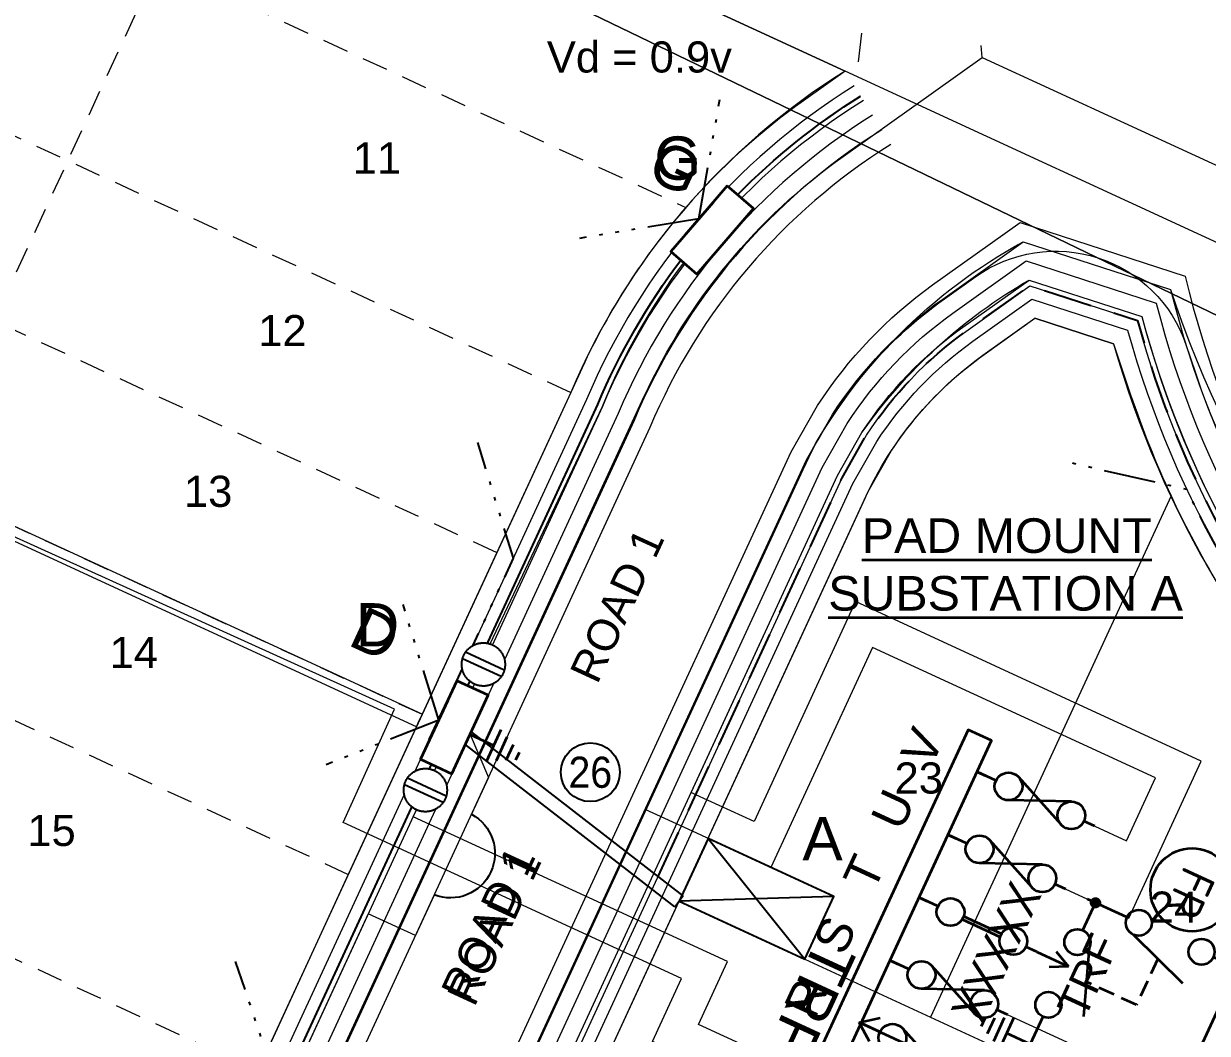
# Model space of a CAD drawing. Header units: metres. Extents: x 0 to 307451, y 0 to 6277344.
# Drawn here: x 305439.2 to 305507.6, y 6275232.9 to 6275291.2 of the extents above; entities that cross this region are included whole.
import ezdxf
from ezdxf.enums import TextEntityAlignment as Align

# ---------------------------------------------------------------- set-up
doc = ezdxf.new("R2010")
doc.units = ezdxf.units.M
for name, pattern in [('CENTERX2', [4, 2.5, -0.5, 0.5, -0.5]), ('Dash', [5, 3, -2]), ('DASHED', [19.05, 12.7, -6.35]), ('IE Trench LV', [6, 4, -2]), ('PHANTOMX2', [6.6, 3, -0.75, 0.2, -0.75, 0.2, -0.75, 0.2, -0.75])]:
    doc.linetypes.add(name, pattern=pattern)
doc.layers.get('0').update_dxf_attribs({"color": 6})
for name, color, linetype, lineweight in [('_User Miscellaneous1', 30, 'Continuous', 13), ('_User_HV_Exist', 1, 'Continuous', 35), ('_User_LV_Exist', 5, 'Continuous', 35), ('Cadastre Developer_SP_NEW', 92, 'Continuous', 15), ('Cadastre Land Parcels_SP_EXT', 118, 'Continuous', 15), ('Cadastre Roads_SP_NEW', 214, 'Continuous', 15)]:
    doc.layers.add(name, color=color, linetype=linetype, lineweight=lineweight)
doc.layers.add('_User Miscellaneous10', color=252, linetype='Continuous', lineweight=13, plot=False, transparency=0.75)
for name, color, linetype in [('Duct_SP_NEW', 2, 'Continuous'), ('Equip_LV_NEW', 2, 'Continuous'), ('Mains_LV_New_T84', 2, 'Cable x'), ('Services_SP_NEW_UG', 2, 'IE Trench LV'), ('Sub_SP_NEW', 2, 'Continuous'), ('SupportsUG_SP_LV_NEW', 2, 'Continuous'), ('Trench_SP_NEW', 2, 'Continuous')]:
    doc.layers.add(name, color=color, linetype=linetype)
doc.styles.add('ARIAL', font='arial.ttf', dxfattribs={"height": 2})
doc.styles.add('iecISOCP', font='isocp.shx')
doc.styles.add('ieISOCP', font='arial.ttf', dxfattribs={"height": 1.5})
doc.styles.get("Standard").update_dxf_attribs({"font": 'arial.ttf'})
doc.styles.add('SWG_LABEL', font='arial.ttf')
doc.styles.add('SWITCH_LABEL', font='arial.ttf', dxfattribs={"height": 2})
doc.linetypes.add('Cable New UG', pattern='A,5.5,-0.01,["X",Standard,S=1.8,R=0,X=0,Y=-0.94],-1.7', length=7.21)
doc.linetypes.add('Cable x', pattern='A,4.5,-0.01,["X",Standard,S=1.25,R=0,X=0,Y=-0.65],-1.2', length=5.71)
doc.linetypes.add('IE Trench HV', pattern='A,4,-0.4,["/",Standard,S=2,R=0,X=0.25,Y=-1],-1.6', length=6)

# ---------------------------------------------------------------- blocks, each defined once
blk = doc.blocks.new('SUB_PADMOUNT_NEW')
for p, q in [((-4, 2), (4, -2)), ((4, 2), (-4, -2))]:
    blk.add_line(p, q)
blk.add_lwpolyline([(-4, -2), (4, -2), (4, 2), (-4, 2)], close=True)
at = {"flags": 8}
blk.add_attdef('ASSET_NUM', text='', height=2.5, dxfattribs=at).set_placement((0, 5), align=Align.MIDDLE_CENTER)
for tag, flags, p in [('STREET_CODE', 9, (1.5, 0)), ('OPERATING_VOLTAGE', 9, (1.5, -0.4)), ('ORIENTATION', 9, (1.5, -0.6)), ('NO_PHASES', 9, (1.5, -0.2)), ('OWNED_BY', 9, (1.5, -0.8)), ('OPERATED_BY', 9, (1.5, -1)), ('CONSTRUCTED_VOLTAGE', 9, (1.5, -1.4)), ('MAINTAINED_BY', 9, (1.5, -1.2)), ('SECONDARY_VOLTAGE', 9, (1.5, -1.6)), ('STATE', 9, (1.5, -1.8)), ('PARENT', 9, (1.5, -2)), ('SUBSTATION_TYPE', 9, (1.5, -2.2)), ('SUBURB', 9, (1.5, -2.8)), ('USAGE', 9, (1.5, -2.4)), ('LEGEND', 9, (1.5, -2.6)), ('STREETNAME', 9, (1.5, -3)), ('LOCATION', 9, (1.5, -3.2)), ('NOTES', 9, (1.5, -3.4)), ('Z', 1, (1.5, -3.6))]:
    blk.add_attdef(tag, text='', height=0.2, dxfattribs=dict(flags=flags)).set_placement(p, align=Align.MIDDLE_LEFT)
blk = doc.blocks.new('SWG_FUSE_NEW')
at = {"linetype": 'CENTERX2'}
for p, q in [((1.031, 0.695), (4.469, -0.695)), ((1.031, -0.695), (4.469, 0.695))]:
    blk.add_line(p, q, dxfattribs=at)
for centre in [(0.75, 0), (4.75, 0)]:
    blk.add_circle(centre, 0.75)
blk = doc.blocks.new('*U264')
at = {"layer": '_User_HV_Exist', "linetype": 'Dash', "ltscale": 0.2}
for p, q in [((4.371, 1.434), (4.371, 5.371)), ((4.371, 5.371), (11.75, 5.371))]:
    blk.add_line(p, q, dxfattribs=at)
at = {"layer": '_User_HV_Exist'}
for p, q in [((6.25, 0.75), (2.491, 2.118)), ((17.5, 0.75), (18.5, 0)), ((0, 0), (1.5, 0)), ((7, 0), (8.5, 0)), ((14, 0), (18.5, 0)), ((18.5, 0), (17.5, -0.75))]:
    blk.add_line(p, q, dxfattribs=at)
for centre in [(2.25, 0), (6.25, 0)]:
    blk.add_circle(centre, 0.75, dxfattribs=at)
at = {"layer": '_User_HV_Exist', "linetype": 'CENTERX2', "rotation": 180}
blk.add_blockref('SWG_FUSE_NEW', (14, 0), dxfattribs=at)
at = {"layer": '_User_HV_Exist'}
blk.add_text('TRF', height=2.5, rotation=89.98256, dxfattribs=at).set_placement((21.515, -0.055), align=Align.MIDDLE_CENTER)
blk = doc.blocks.new('FAULT_INDIC_SE')
blk.add_circle((0, 0), 2.4)
at = {"insert": (-1.152, 1.002), "char_height": 2, "width": 2.70423, "attachment_point": 1, "style": 'iecISOCP'}
blk.add_mtext('FR', dxfattribs=at)
blk = doc.blocks.new('SWG_SIE_ES_NEW')
for p, q in [((2.5, 0.75), (6.259, 2.118)), ((8, -1.5), (10, -1.5)), ((8.25, -2), (9.75, -2)), ((8.5, -2.5), (9.5, -2.5)), ((8.75, -3), (9.25, -3))]:
    blk.add_line(p, q)
blk.add_lwpolyline([(1.75, 0), (0, 0)])
at = {"flags": 128}
blk.add_lwpolyline([(7.25, 0), (9, 0), (9, -1.5)], dxfattribs=at)
for centre in [(2.5, 0), (6.5, 0)]:
    blk.add_circle(centre, 0.75)
at = {"flags": 1}
blk.add_attdef('Z', (0.121, -0.013), '', height=0.2, dxfattribs=at)
at = {"style": 'SWITCH_LABEL', "flags": 9}
blk.add_attdef('STREET_CODE', text='', height=0.2, dxfattribs=at).set_placement((0.121, -0.213), align=Align.MIDDLE_LEFT)
at = {"flags": 9}
for tag, p in [('ORIENTATION', (0.121, -0.413)), ('PARENT', (0.121, -0.613)), ('SUBURB', (0.121, -1.013)), ('STREETNAME', (0.121, -1.213)), ('USAGE', (0.121, -0.813)), ('LOCATION', (0.121, -1.413)), ('OPERATED_BY', (0.103, -2.047)), ('OWNED_BY', (0.11, -1.824)), ('NOTES', (0.121, -1.613)), ('MAINTAINED_BY', (0.102, -2.253))]:
    blk.add_attdef(tag, text='', height=0.2, dxfattribs=at).set_placement(p, align=Align.MIDDLE_LEFT)
at = {"style": 'ARIAL', "width": 0.9, "flags": 8}
blk.add_attdef('ASSET_NUM', text='', height=2, dxfattribs=at).set_placement((5.75, -4.5), align=Align.MIDDLE_CENTER)
blk = doc.blocks.new('SWG_SIE_SU_NEW')
at = {"linetype": 'CENTERX2'}
h = blk.add_hatch(color=256, dxfattribs=at)
h.dxf.hatch_style = 1
edge = h.paths.add_edge_path()
edge.add_arc((9, 0), 0.25, 0, 360)
at = {"linetype": 'Continuous'}
blk.add_line((6.25, 0.75), (2.491, 2.118), dxfattribs=at)
at = {"linetype": 'CENTERX2'}
for p, q in [((0, 0), (1.5, 0)), ((7, 0), (10, 0))]:
    blk.add_line(p, q, dxfattribs=at)
at = {"linetype": 'DASHED', "ltscale": 0.075}
blk.add_lwpolyline([(4.371, 1.434), (4.371, 4.371), (7.566, 4.371)], dxfattribs=at)
for centre in [(2.25, 0), (6.25, 0)]:
    blk.add_circle(centre, 0.75)
at = {"linetype": 'CENTERX2'}
blk.add_circle((9, 0), 0.25, dxfattribs=at)
at = {"flags": 8}
blk.add_attdef('ASSET_NUM', text='', height=2, rotation=180, dxfattribs=at).set_placement((-3, 0.012), align=Align.MIDDLE_LEFT)
at = {"flags": 1}
blk.add_attdef('Z', (0, 0), '', height=0.2, dxfattribs=at)
at = {"style": 'SWITCH_LABEL', "flags": 9}
blk.add_attdef('STREET_CODE', text='', height=0.2, dxfattribs=at).set_placement((0, 0), align=Align.MIDDLE_LEFT)
at = {"flags": 9}
for tag, p in [('ORIENTATION', (0, -0.2)), ('USAGE', (0, -0.6)), ('PARENT', (0, -0.4)), ('SUBURB', (0, -0.8)), ('STREETNAME', (0, -1)), ('LOCATION', (0, -1.2)), ('NOTES', (0, -1.4)), ('OPERATED_BY', (-0.009, -1.841)), ('OWNED_BY', (-0.003, -1.619)), ('MAINTAINED_BY', (-0.011, -2.048))]:
    blk.add_attdef(tag, text='', height=0.2, dxfattribs=at).set_placement(p, align=Align.MIDDLE_LEFT)
blk = doc.blocks.new('SWG_SIE_TRS_ES_1_NEW')
for p, q in [((7.25, 4.75), (3.491, 6.118)), ((8, 4), (10, 4)), ((10, 4), (10, -1.5)), ((7.25, 0.75), (3.491, 2.118)), ((8, 0), (10, 0)), ((9, -1.5), (11, -1.5)), ((9.25, -2), (10.75, -2)), ((9.5, -2.5), (10.5, -2.5)), ((9.75, -3), (10.25, -3))]:
    blk.add_line(p, q)
at = {"linetype": 'CENTERX2'}
for p, q in [((0.75, 4), (2.5, 4)), ((0.75, 0), (2.5, 0))]:
    blk.add_line(p, q, dxfattribs=at)
for centre in [(3.25, 4), (7.25, 4), (3.25, 0), (7.25, 0)]:
    blk.add_circle(centre, 0.75)
at = {"flags": 1}
blk.add_attdef('Z', (7.141, 3.512), '', height=0.2, dxfattribs=at)
at = {"style": 'SWITCH_LABEL', "flags": 9}
blk.add_attdef('STREET_CODE', text='', height=0.2, dxfattribs=at).set_placement((7.141, 3.312), align=Align.MIDDLE_LEFT)
at = {"flags": 9}
for tag, p in [('ORIENTATION', (7.141, 3.112)), ('USAGE', (7.141, 2.712)), ('PARENT', (7.141, 2.912)), ('SUBURB', (7.141, 2.512)), ('STREETNAME', (7.141, 2.312)), ('LOCATION', (7.141, 2.112)), ('OPERATED_BY', (7.128, 1.466)), ('OWNED_BY', (7.135, 1.689)), ('NOTES', (7.141, 1.912)), ('MAINTAINED_BY', (7.127, 1.259))]:
    blk.add_attdef(tag, text='', height=0.2, dxfattribs=at).set_placement(p, align=Align.MIDDLE_LEFT)
at = {"style": 'SWG_LABEL', "width": 0.9, "flags": 8}
blk.add_attdef('ASSET_NUM', text='', height=2, dxfattribs=at).set_placement((6.5, -4.25), align=Align.MIDDLE_CENTER)
blk = doc.blocks.new('*U265')
at = {"layer": '_User_HV_Exist'}
blk.add_lwpolyline([(0, 0), (-12.571, -27.239), (-11.209, -27.868), (1.362, -0.629)], close=True, dxfattribs=at)
at = {"layer": '_User_HV_Exist', "linetype": 'CENTERX2', "rotation": 245.2259547644638}
blk.add_blockref('FAULT_INDIC_SE', (-3.854, 1.796), dxfattribs=at)
at = {"layer": '_User_HV_Exist', "linetype": 'CENTERX2'}
ref = blk.add_blockref('SWG_SIE_ES_NEW', (-9.429, 1.047), dxfattribs=dict(at, rotation=245.2259547644638))
ref.add_attrib('ASSET_NUM', 'XXXXX', dxfattribs={"layer": '0', "height": 2, "rotation": 245.22595, "style": 'ARIAL', "width": 0.9}).set_placement((-15.156, -1.816), align=Align.MIDDLE_CENTER)
ref = blk.add_blockref('SWG_SIE_SU_NEW', (-1.257, -2.724), dxfattribs=dict(at, rotation=155.2259547644638))
ref.add_attrib('ASSET_NUM', 'XXXXX', dxfattribs={"layer": '0', "height": 2.5, "rotation": 335.18033, "style": 'SWG_LABEL'}).set_placement((0.917, -3.74), align=Align.MIDDLE_LEFT)
ref = blk.add_blockref('*U264', (-6.286, -13.62), dxfattribs=dict(at, rotation=155.2259547644638))
ref.add_attrib('ASSET_NUM', 'YYYYY', dxfattribs={"layer": '0', "height": 2.5, "rotation": 335.18033, "style": 'SWG_LABEL'}).set_placement((-4.016, -14.667), align=Align.MIDDLE_LEFT)
at = {"layer": '_User_HV_Exist', "linetype": 'DASHED'}
ref = blk.add_blockref('SWG_SIE_TRS_ES_1_NEW', (-18.316, -8.067), dxfattribs=dict(at, rotation=245.2259547819468))
ref.add_attrib('ASSET_NUM', 'XXXXX', dxfattribs={"layer": '0', "height": 2, "rotation": 245.22595, "style": 'SWG_LABEL', "width": 0.9}).set_placement((-24.899, -12.188), align=Align.MIDDLE_CENTER)
at = {"layer": '_User_HV_Exist', "linetype": 'CENTERX2'}
ref = blk.add_blockref('SWG_SIE_ES_NEW', (-19.486, -20.744), dxfattribs=dict(at, rotation=245.2259547644638))
ref.add_attrib('ASSET_NUM', 'XXXXX', dxfattribs={"layer": '0', "height": 2, "rotation": 245.22595, "style": 'ARIAL', "width": 0.9}).set_placement((-25.213, -23.607), align=Align.MIDDLE_CENTER)
ref = blk.add_blockref('SWG_SIE_SU_NEW', (-11.314, -24.515), dxfattribs=dict(at, rotation=155.2259547644638))
ref.add_attrib('ASSET_NUM', 'XXXXX', dxfattribs={"layer": '0', "height": 2.5, "rotation": 335.18033, "style": 'SWG_LABEL'}).set_placement((-9.14, -25.531), align=Align.MIDDLE_LEFT)
at = {"layer": '_User_HV_Exist', "char_height": 2, "rotation": 245.22595}
for s, insert, attachment_point in [('8DJH-C', (1.31, 1.048), 6), ('PS', (-12.309, -28.461), 4)]:
    blk.add_mtext(s, dxfattribs=dict(at, insert=insert, attachment_point=attachment_point))
blk = doc.blocks.new('*U274')
at = {"layer": '_User_LV_Exist'}
blk.add_line((7.5, 0), (6.8, 0), dxfattribs=at)
at = {"layer": '_User_LV_Exist', "flags": 128}
for points in [[(5.68, -0.733), (2.317, 0.735)], [(5.68, 0.733), (2.317, -0.735)]]:
    blk.add_lwpolyline(points, dxfattribs=at)
at = {"layer": '_User_LV_Exist'}
blk.add_lwpolyline([(1.2, 0), (0, 0)], dxfattribs=at)
for centre in [(2, 0), (6, 0)]:
    blk.add_circle(centre, 0.8, dxfattribs=at)
blk = doc.blocks.new('*U272')
at = {"layer": '_User_LV_Exist'}
h = blk.add_hatch(color=256, dxfattribs=at)
h.dxf.hatch_style = 1
h.set_gradient(color1=(0, 0, 255), color2=(0, 0, 255), tint=1)
h.paths.add_polyline_path([(5.206, -0.1, -0.031342), (5.2, 0, -0.031342), (5.206, 0.1), (2.794, 0.1, -0.031342), (2.8, 0, -0.031342), (2.794, -0.1)])
for p, q in [((2.775, 0.1), (5.225, 0.1)), ((7.5, 0), (6.8, 0)), ((7.5, 0), (9.5, 0)), ((8.5, 0.5), (9.5, 0)), ((9.5, 0), (8.5, -0.5)), ((2.775, -0.1), (5.225, -0.1))]:
    blk.add_line(p, q, dxfattribs=at)
blk.add_lwpolyline([(1.2, 0), (0, 0)], dxfattribs=at)
for centre in [(2, 0), (6, 0)]:
    blk.add_circle(centre, 0.8, dxfattribs=at)
at = {"layer": '_User_LV_Exist', "insert": (10.75, 0), "char_height": 1.8, "attachment_point": 5, "rotation": 90}
blk.add_mtext('TRF', dxfattribs=at)
blk = doc.blocks.new('*U281')
at = {"layer": '_User_LV_Exist'}
for p, q in [((7.541, 16.344), (7.995, 16.135)), ((5.866, 12.712), (6.32, 12.503)), ((4.19, 9.08), (4.644, 8.871)), ((2.514, 5.448), (2.968, 5.239)), ((0.838, 1.816), (1.292, 1.607))]:
    blk.add_line(p, q, dxfattribs=at)
blk.add_lwpolyline([(0, 0), (8.379, 18.16), (7.017, 18.788), (-1.362, 0.628)], close=True, dxfattribs=at)
at = {"layer": '_User_LV_Exist', "rotation": 335.2307552078076}
for name, p in [('*U274', (7.541, 16.344)), ('*U274', (5.866, 12.712)), ('*U272', (4.19, 9.08)), ('*U274', (2.514, 5.448)), ('*U274', (0.838, 1.816))]:
    blk.add_blockref(name, p, dxfattribs=at)
at = {"layer": '_User_LV_Exist', "char_height": 2, "attachment_point": 5, "rotation": 65.23076, "style": 'ARIAL'}
for s, insert in [('V', (4.363, 17.81)), ('U', (2.687, 14.178)), ('T', (1.012, 10.546)), ('S', (-0.664, 6.914)), ('R', (-2.34, 3.282))]:
    blk.add_mtext(s, dxfattribs=dict(at, insert=insert))
blk = doc.blocks.new('*U285')
at = {"width": 0.9}
blk.add_attdef('ASSET_NUM', text='', height=2, dxfattribs=at).set_placement((22.002, 2), align=Align.MIDDLE_LEFT)
for tag, p, flags in [('SUBURB', (16.002, 0), 1), ('STREETNAME', (16.202, 0), 9), ('PARENT', (16.402, 0), 9), ('NOTES', (16.602, 0), 9), ('LOCATION', (16.802, 0), 9), ('LEGEND', (17.002, 0), 9), ('USAGE', (17.202, 0), 9), ('SUPPORT_TYPE', (17.402, 0), 9), ('STATE', (17.602, 0), 9), ('OWNED_BY', (17.802, 0), 9)]:
    blk.add_attdef(tag, p, '', height=0.2, rotation=270, dxfattribs=dict(flags=flags))
blk.add_wipeout([(1.653, 2.126), (0.269, -2.679), (-1.653, -2.126), (-0.269, 2.679)])
blk.add_lwpolyline([(-0.269, 2.679), (-1.307, -0.925), (-0.615, 1.478), (-1.653, -2.126), (0.269, -2.679), (1.653, 2.126)], close=True)
blk = doc.blocks.new('LV_UG_LINKS_CLOSED_NEW')
at = {"layer": 'Equip_LV_NEW'}
for tag, flags, p in [('CONSTRUCTED_VOLTAGE', 9, (3.167, -1.833)), ('NO_PHASES', 9, (3.167, -2)), ('STATE', 9, (3.167, -2.5)), ('SWITCH_TYPE', 9, (3.167, -2.667)), ('OPERATING_VOLTAGE', 9, (3.167, -2.167)), ('ORIENTATION', 9, (3.167, -2.333)), ('OWNED_BY', 9, (3.167, -3.167)), ('OPERATED_BY', 9, (3.167, -3.333)), ('USAGE', 9, (3.167, -2.833)), ('NOTES', 9, (3.167, -3)), ('MAINTAINED_BY', 9, (3.167, -3.5)), ('TYPE', 9, (3.167, -3.833)), ('Z', 1, (3.167, -4)), ('NUMBER_OF_PHASES', 9, (3.167, -3.667))]:
    blk.add_attdef(tag, text='', height=0.167, dxfattribs=dict(at, flags=flags)).set_placement(p, align=Align.MIDDLE_LEFT)
blk.add_wipeout([(4, 1.25), (3.969, 1.25), (3.939, 1.248), (3.908, 1.247), (3.877, 1.244), (3.847, 1.241), (3.817, 1.236), (3.786, 1.232), (3.756, 1.226), (3.726, 1.22), (3.696, 1.213), (3.667, 1.205), (3.637, 1.196), (3.608, 1.187), (3.579, 1.177), (3.55, 1.166), (3.522, 1.155), (3.493, 1.143), (3.466, 1.13), (3.438, 1.117), (3.411, 1.102), (3.384, 1.088), (3.357, 1.072), (3.331, 1.056), (3.306, 1.039), (3.28, 1.022), (3.255, 1.004), (3.231, 0.985), (3.207, 0.966), (3.184, 0.947), (3.161, 0.926), (3.138, 0.905), (3.116, 0.884), (3.095, 0.862), (3.074, 0.839), (3.053, 0.816), (3.034, 0.793), (3.015, 0.769), (2.996, 0.745), (2.978, 0.72), (2.961, 0.694), (2.944, 0.669), (2.928, 0.643), (2.912, 0.616), (2.898, 0.589), (2.883, 0.562), (2.87, 0.534), (2.857, 0.507), (2.845, 0.478), (2.834, 0.45), (2.823, 0.421), (2.813, 0.392), (2.804, 0.363), (2.795, 0.333), (2.787, 0.304), (2.78, 0.274), (2.774, 0.244), (2.768, 0.214), (2.764, 0.183), (2.759, 0.153), (2.756, 0.123), (2.753, 0.092), (2.752, 0.061), (2.75, 0.031), (2.75, 0), (2.75, -0.031), (2.752, -0.061), (2.753, -0.092), (2.756, -0.123), (2.759, -0.153), (2.764, -0.183), (2.768, -0.214), (2.774, -0.244), (2.78, -0.274), (2.787, -0.304), (2.795, -0.333), (2.804, -0.363), (2.813, -0.392), (2.823, -0.421), (2.834, -0.45), (2.845, -0.478), (2.857, -0.507), (2.87, -0.534), (2.883, -0.562), (2.898, -0.589), (2.912, -0.616), (2.928, -0.643), (2.944, -0.669), (2.961, -0.694), (2.978, -0.72), (2.996, -0.745), (3.015, -0.769), (3.034, -0.793), (3.053, -0.816), (3.074, -0.839), (3.095, -0.862), (3.116, -0.884), (3.138, -0.905), (3.161, -0.926), (3.184, -0.947), (3.207, -0.966), (3.231, -0.985), (3.255, -1.004), (3.28, -1.022), (3.306, -1.039), (3.331, -1.056), (3.357, -1.072), (3.384, -1.088), (3.411, -1.102), (3.438, -1.117), (3.466, -1.13), (3.493, -1.143), (3.522, -1.155), (3.55, -1.166), (3.579, -1.177), (3.608, -1.187), (3.637, -1.196), (3.667, -1.205), (3.696, -1.213), (3.726, -1.22), (3.756, -1.226), (3.786, -1.232), (3.817, -1.236), (3.847, -1.241), (3.877, -1.244), (3.908, -1.247), (3.939, -1.248), (3.969, -1.25), (4, -1.25), (4.031, -1.25), (4.061, -1.248), (4.092, -1.247), (4.123, -1.244), (4.153, -1.241), (4.183, -1.236), (4.214, -1.232), (4.244, -1.226), (4.274, -1.22), (4.304, -1.213), (4.333, -1.205), (4.363, -1.196), (4.392, -1.187), (4.421, -1.177), (4.45, -1.166), (4.478, -1.155), (4.507, -1.143), (4.534, -1.13), (4.562, -1.117), (4.589, -1.102), (4.616, -1.088), (4.643, -1.072), (4.669, -1.056), (4.694, -1.039), (4.72, -1.022), (4.745, -1.004), (4.769, -0.985), (4.793, -0.966), (4.816, -0.947), (4.839, -0.926), (4.862, -0.905), (4.884, -0.884), (4.905, -0.862), (4.926, -0.839), (4.947, -0.816), (4.966, -0.793), (4.985, -0.769), (5.004, -0.745), (5.022, -0.72), (5.039, -0.694), (5.056, -0.669), (5.072, -0.643), (5.088, -0.616), (5.102, -0.589), (5.117, -0.562), (5.13, -0.534), (5.143, -0.507), (5.155, -0.478), (5.166, -0.45), (5.177, -0.421), (5.187, -0.392), (5.196, -0.363), (5.205, -0.333), (5.213, -0.304), (5.22, -0.274), (5.226, -0.244), (5.232, -0.214), (5.236, -0.183), (5.241, -0.153), (5.244, -0.123), (5.247, -0.092), (5.248, -0.061), (5.25, -0.031), (5.25, 0), (5.25, 0.031), (5.248, 0.061), (5.247, 0.092), (5.244, 0.123), (5.241, 0.153), (5.236, 0.183), (5.232, 0.214), (5.226, 0.244), (5.22, 0.274), (5.213, 0.304), (5.205, 0.333), (5.196, 0.363), (5.187, 0.392), (5.177, 0.421), (5.166, 0.45), (5.155, 0.478), (5.143, 0.507), (5.13, 0.534), (5.117, 0.562), (5.102, 0.589), (5.088, 0.616), (5.072, 0.643), (5.056, 0.669), (5.039, 0.694), (5.022, 0.72), (5.004, 0.745), (4.985, 0.769), (4.966, 0.793), (4.947, 0.816), (4.926, 0.839), (4.905, 0.862), (4.884, 0.884), (4.862, 0.905), (4.839, 0.926), (4.816, 0.947), (4.793, 0.966), (4.769, 0.985), (4.745, 1.004), (4.72, 1.022), (4.694, 1.039), (4.669, 1.056), (4.643, 1.072), (4.616, 1.088), (4.589, 1.102), (4.562, 1.117), (4.534, 1.13), (4.507, 1.143), (4.478, 1.155), (4.45, 1.166), (4.421, 1.177), (4.392, 1.187), (4.363, 1.196), (4.333, 1.205), (4.304, 1.213), (4.274, 1.22), (4.244, 1.226), (4.214, 1.232), (4.183, 1.236), (4.153, 1.241), (4.123, 1.244), (4.092, 1.247), (4.061, 1.248), (4.031, 1.25)]).dxf.layer = 'Equip_LV_NEW'
for p, q in [((3.792, 1.232), (3.792, -1.232)), ((4.208, 1.232), (4.208, -1.232))]:
    blk.add_line(p, q, dxfattribs=at)
at = {"layer": 'Equip_LV_NEW', "flags": 128}
blk.add_lwpolyline([(4, 1.25), (3.969, 1.25), (3.939, 1.248), (3.908, 1.247), (3.877, 1.244), (3.847, 1.241), (3.817, 1.236), (3.786, 1.232), (3.756, 1.226), (3.726, 1.22), (3.696, 1.213), (3.667, 1.205), (3.637, 1.196), (3.608, 1.187), (3.579, 1.177), (3.55, 1.166), (3.522, 1.155), (3.493, 1.143), (3.466, 1.13), (3.438, 1.117), (3.411, 1.102), (3.384, 1.088), (3.357, 1.072), (3.331, 1.056), (3.306, 1.039), (3.28, 1.022), (3.255, 1.004), (3.231, 0.985), (3.207, 0.966), (3.184, 0.947), (3.161, 0.926), (3.138, 0.905), (3.116, 0.884), (3.095, 0.862), (3.074, 0.839), (3.053, 0.816), (3.034, 0.793), (3.015, 0.769), (2.996, 0.745), (2.978, 0.72), (2.961, 0.694), (2.944, 0.669), (2.928, 0.643), (2.912, 0.616), (2.898, 0.589), (2.883, 0.562), (2.87, 0.534), (2.857, 0.507), (2.845, 0.478), (2.834, 0.45), (2.823, 0.421), (2.813, 0.392), (2.804, 0.363), (2.795, 0.333), (2.787, 0.304), (2.78, 0.274), (2.774, 0.244), (2.768, 0.214), (2.764, 0.183), (2.759, 0.153), (2.756, 0.123), (2.753, 0.092), (2.752, 0.061), (2.75, 0.031), (2.75, 0), (2.75, -0.031), (2.752, -0.061), (2.753, -0.092), (2.756, -0.123), (2.759, -0.153), (2.764, -0.183), (2.768, -0.214), (2.774, -0.244), (2.78, -0.274), (2.787, -0.304), (2.795, -0.333), (2.804, -0.363), (2.813, -0.392), (2.823, -0.421), (2.834, -0.45), (2.845, -0.478), (2.857, -0.507), (2.87, -0.534), (2.883, -0.562), (2.898, -0.589), (2.912, -0.616), (2.928, -0.643), (2.944, -0.669), (2.961, -0.694), (2.978, -0.72), (2.996, -0.745), (3.015, -0.769), (3.034, -0.793), (3.053, -0.816), (3.074, -0.839), (3.095, -0.862), (3.116, -0.884), (3.138, -0.905), (3.161, -0.926), (3.184, -0.947), (3.207, -0.966), (3.231, -0.985), (3.255, -1.004), (3.28, -1.022), (3.306, -1.039), (3.331, -1.056), (3.357, -1.072), (3.384, -1.088), (3.411, -1.102), (3.438, -1.117), (3.466, -1.13), (3.493, -1.143), (3.522, -1.155), (3.55, -1.166), (3.579, -1.177), (3.608, -1.187), (3.637, -1.196), (3.667, -1.205), (3.696, -1.213), (3.726, -1.22), (3.756, -1.226), (3.786, -1.232), (3.817, -1.236), (3.847, -1.241), (3.877, -1.244), (3.908, -1.247), (3.939, -1.248), (3.969, -1.25), (4, -1.25), (4.031, -1.25), (4.061, -1.248), (4.092, -1.247), (4.123, -1.244), (4.153, -1.241), (4.183, -1.236), (4.214, -1.232), (4.244, -1.226), (4.274, -1.22), (4.304, -1.213), (4.333, -1.205), (4.363, -1.196), (4.392, -1.187), (4.421, -1.177), (4.45, -1.166), (4.478, -1.155), (4.507, -1.143), (4.534, -1.13), (4.562, -1.117), (4.589, -1.102), (4.616, -1.088), (4.643, -1.072), (4.669, -1.056), (4.694, -1.039), (4.72, -1.022), (4.745, -1.004), (4.769, -0.985), (4.793, -0.966), (4.816, -0.947), (4.839, -0.926), (4.862, -0.905), (4.884, -0.884), (4.905, -0.862), (4.926, -0.839), (4.947, -0.816), (4.966, -0.793), (4.985, -0.769), (5.004, -0.745), (5.022, -0.72), (5.039, -0.694), (5.056, -0.669), (5.072, -0.643), (5.088, -0.616), (5.102, -0.589), (5.117, -0.562), (5.13, -0.534), (5.143, -0.507), (5.155, -0.478), (5.166, -0.45), (5.177, -0.421), (5.187, -0.392), (5.196, -0.363), (5.205, -0.333), (5.213, -0.304), (5.22, -0.274), (5.226, -0.244), (5.232, -0.214), (5.236, -0.183), (5.241, -0.153), (5.244, -0.123), (5.247, -0.092), (5.248, -0.061), (5.25, -0.031), (5.25, 0), (5.25, 0.031), (5.248, 0.061), (5.247, 0.092), (5.244, 0.123), (5.241, 0.153), (5.236, 0.183), (5.232, 0.214), (5.226, 0.244), (5.22, 0.274), (5.213, 0.304), (5.205, 0.333), (5.196, 0.363), (5.187, 0.392), (5.177, 0.421), (5.166, 0.45), (5.155, 0.478), (5.143, 0.507), (5.13, 0.534), (5.117, 0.562), (5.102, 0.589), (5.088, 0.616), (5.072, 0.643), (5.056, 0.669), (5.039, 0.694), (5.022, 0.72), (5.004, 0.745), (4.985, 0.769), (4.966, 0.793), (4.947, 0.816), (4.926, 0.839), (4.905, 0.862), (4.884, 0.884), (4.862, 0.905), (4.839, 0.926), (4.816, 0.947), (4.793, 0.966), (4.769, 0.985), (4.745, 1.004), (4.72, 1.022), (4.694, 1.039), (4.669, 1.056), (4.643, 1.072), (4.616, 1.088), (4.589, 1.102), (4.562, 1.117), (4.534, 1.13), (4.507, 1.143), (4.478, 1.155), (4.45, 1.166), (4.421, 1.177), (4.392, 1.187), (4.363, 1.196), (4.333, 1.205), (4.304, 1.213), (4.274, 1.22), (4.244, 1.226), (4.214, 1.232), (4.183, 1.236), (4.153, 1.241), (4.123, 1.244), (4.092, 1.247), (4.061, 1.248), (4.031, 1.25)], close=True, dxfattribs=at)
at = {"layer": 'Equip_LV_NEW', "flags": 9}
blk.add_attdef('ACTUAL_STATUS', text='', height=0.167, dxfattribs=at).set_placement((3.167, -1.667), align=Align.MIDDLE_LEFT)
blk = doc.blocks.new('*U294')
at = {"layer": '_User_LV_Exist'}
for p, q in [((2.5, 1), (2.5, -1)), ((3, 0.75), (3, -0.75)), ((3.5, 0.5), (3.5, -0.5)), ((4, 0.25), (4, -0.25))]:
    blk.add_line(p, q, dxfattribs=at)
at = {"width": 0.9}
blk.add_attdef('ASSET_NUM', text='', height=2, dxfattribs=at).set_placement((22.002, 2), align=Align.MIDDLE_LEFT)
for tag, p, flags in [('SUBURB', (16.002, 0), 1), ('STREETNAME', (16.202, 0), 9), ('PARENT', (16.402, 0), 9), ('NOTES', (16.602, 0), 9), ('LOCATION', (16.802, 0), 9), ('LEGEND', (17.002, 0), 9), ('USAGE', (17.202, 0), 9), ('SUPPORT_TYPE', (17.402, 0), 9), ('STATE', (17.602, 0), 9), ('OWNED_BY', (17.802, 0), 9)]:
    blk.add_attdef(tag, p, '', height=0.2, rotation=270, dxfattribs=dict(flags=flags))
blk.add_wipeout([(1, 2.5), (1, -2.5), (-1, -2.5), (-1, 2.5)])
blk.add_lwpolyline([(-1, 2.5), (-1, -1.25), (-1, 1.25), (-1, -2.5), (1, -2.5), (1, 2.5)], close=True)
at = {"layer": '_User_LV_Exist'}
blk.add_line((1, 0), (2.5, 0), dxfattribs=at)
at = {"layer": 'Equip_LV_NEW', "ltscale": 10, "xscale": -1}
for rotation in [270, 90]:
    blk.add_blockref('LV_UG_LINKS_CLOSED_NEW', (0, 0), dxfattribs=dict(at, rotation=rotation))
blk = doc.blocks.new('*U295')
blk.add_circle((0, 0), 1.7)
at = {"width": 0.9}
blk.add_attdef('CODE', text='', height=1.8, dxfattribs=at).set_placement((0, 0), align=Align.MIDDLE_CENTER)
at = {"flags": 1}
blk.add_attdef('Z', (0, 0), '', height=0.2, dxfattribs=at)

msp = doc.modelspace()

# ---------------------------------------------------------------- linework, layer by layer
at = {"layer": '_User Miscellaneous10'}
for p, q in [((305462.2552, 6275251.3029), (305404.1437, 6275278.1163)), ((305461.92, 6275250.5765), (305403.8086, 6275277.3899)), ((305461.92, 6275250.5765), (305462.0876, 6275250.9397)), ((305462.2552, 6275251.3029), (305462.0876, 6275250.9397))]:
    msp.add_line(p, q, dxfattribs=at)
at = {"layer": '_User Miscellaneous10', "flags": 128}
for points in [[(305486.6835, 6275288.4784, 0.1543644), (305470.8379, 6275269.9088), (305438.55, 6275199.9128)], [(305487.213, 6275287.6301, 0.1544679), (305471.7527, 6275269.5046), (305439.4581, 6275199.4939)], [(305487.7426, 6275286.7818, 0.1545753), (305472.6676, 6275269.1005), (305440.3661, 6275199.0751)], [(305488.2721, 6275285.9336, 0.154687), (305473.5826, 6275268.6967), (305441.2741, 6275198.6562)], [(305488.8017, 6275285.0853, 0.1548033), (305474.4977, 6275268.2931), (305442.1822, 6275198.2373)], [(305489.3312, 6275284.237, 0.1549244), (305475.4129, 6275267.8897), (305443.0902, 6275197.8185)], [(305450.3576, 6275194.4741), (305483.577, 6275266.4788), (305485.1003, 6275269.1556, -0.093391), (305491.7456, 6275276.1234), (305496.8031, 6275279.7257), (305506.3395, 6275276.636, 0.1428004), (305520.9568, 6275250.7039), (305524.4492, 6275247.6099), (305529.3546, 6275244.0535), (305543.3888, 6275234.6042), (305546.0235, 6275225.1942), (305517.541, 6275163.4653)], [(305451.2657, 6275194.0552), (305484.4672, 6275266.0212), (305485.9549, 6275268.6355, -0.093081), (305492.3273, 6275275.3101), (305496.9735, 6275278.6193), (305505.4975, 6275275.8576, 0.1402502), (305520.2754, 6275249.9715), (305523.8226, 6275246.829), (305528.7817, 6275243.2337), (305542.5251, 6275233.9802), (305544.9613, 6275225.279), (305516.633, 6275163.8843)], [(305452.1737, 6275193.6362), (305485.3574, 6275265.5636), (305486.8092, 6275268.1149, -0.0927519), (305492.9091, 6275274.4967), (305497.1438, 6275277.5129), (305504.6619, 6275275.0771, 0.1377788), (305519.5943, 6275249.239), (305523.1961, 6275246.0481), (305528.2088, 6275242.4139), (305541.6613, 6275233.3562), (305543.8991, 6275225.3638), (305515.725, 6275164.3032)], [(305453.0817, 6275193.2173), (305486.2476, 6275265.1061), (305487.6632, 6275267.5937, -0.0924015), (305493.491, 6275273.6834), (305497.3142, 6275276.4066), (305503.8326, 6275274.2947, 0.1353822), (305518.9133, 6275248.5063), (305522.5695, 6275245.2672), (305527.6358, 6275241.5941), (305540.7976, 6275232.7322), (305542.8369, 6275225.4485), (305514.817, 6275164.7222)], [(305453.9897, 6275192.7984), (305487.1378, 6275264.6485), (305488.5169, 6275267.072, -0.0920275), (305494.0728, 6275272.8701), (305497.4846, 6275275.3002), (305503.0092, 6275273.5103, 0.1330567), (305518.2325, 6275247.7735), (305521.943, 6275244.4862), (305527.0629, 6275240.7743), (305539.9338, 6275232.1083), (305541.7747, 6275225.5333), (305513.9089, 6275165.1412)], [(305454.8978, 6275192.3795), (305488.028, 6275264.1909), (305489.3702, 6275266.5496, -0.0916272), (305494.6547, 6275272.0569), (305497.655, 6275274.1938), (305502.1916, 6275272.724, 0.1307987), (305517.5518, 6275247.0405), (305521.3165, 6275243.7053), (305526.49, 6275239.9545), (305539.0701, 6275231.4843), (305540.7125, 6275225.6181), (305513.0009, 6275165.5601)]]:
    msp.add_lwpolyline(points, format="xyb", dxfattribs=at)
at = {"layer": '_User Miscellaneous10', "color": 4, "flags": 128}
for points in [[(305487.5837, 6275287.0363, 0.1545426), (305472.3932, 6275269.2217), (305440.0937, 6275199.2007)], [(305453.3541, 6275193.0916), (305486.5147, 6275264.9688), (305487.9193, 6275267.4372, -0.0922919), (305493.6655, 6275273.4394), (305497.3653, 6275276.0746), (305503.5849, 6275274.0596, 0.1346773), (305518.709, 6275248.2865), (305522.3816, 6275245.0329), (305527.464, 6275241.3481), (305540.5385, 6275232.545), (305542.5183, 6275225.474), (305514.5446, 6275164.8479)]]:
    msp.add_lwpolyline(points, format="xyb", dxfattribs=at)
at = {"layer": '_User Miscellaneous10', "color": 4, "linetype": 'Cable New UG', "ltscale": 0.7, "flags": 128}
msp.add_lwpolyline([(305477.8675, 6275244.5463), (305475.1403, 6275245.8045), (305484.4672, 6275266.0212, -0.1456661), (305496.9735, 6275278.6193), (305505.4975, 6275275.8576, 0.1375978), (305524.4492, 6275247.6099), (305543.3888, 6275234.6042), (305546.0235, 6275225.1942), (305546.0235, 6275225.1942), (305556.0942, 6275220.3251, -0.1205047), (305566.7939, 6275231.1502), (305580.1902, 6275238.2336), (305588.3999, 6275236.7019, 0.0821743), (305597.6051, 6275229.7098)], format="xyb", dxfattribs=at)
at = {"layer": '_User Miscellaneous10', "color": 6, "linetype": 'Cable New UG', "ltscale": 0.7, "flags": 128}
msp.add_lwpolyline([(305466.1729, 6275255.3763), (305472.6676, 6275269.1005, -0.063549), (305477.369, 6275277.4068)], format="xyb", dxfattribs=at)
at = {"layer": '_User Miscellaneous10', "color": 2, "linetype": 'Cable New UG', "ltscale": 0.7, "flags": 128}
msp.add_lwpolyline([(305496.0958, 6275233.9329), (305499.7278, 6275232.2571), (305498.885, 6275230.4433), (305495.5381, 6275223.177), (305475.5621, 6275232.3943), (305477.2379, 6275236.0263), (305457.6837, 6275245.0488), (305460.6514, 6275251.5912), (305405.6162, 6275276.5559), (305402.6642, 6275270.1581), (305399.0371, 6275271.8317), (305400.1535, 6275274.1752)], dxfattribs=at)
at = {"layer": '_User Miscellaneous10', "color": 5, "linetype": 'Cable New UG', "ltscale": 0.7, "flags": 128}
msp.add_lwpolyline([(305478.0666, 6275246.6571), (305477.7942, 6275246.7828), (305486.2476, 6275265.1061), (305487.6632, 6275267.5937, -0.108521), (305497.3142, 6275276.4066), (305503.8326, 6275274.2947, 0.1201342), (305517.0816, 6275250.2077)], format="xyb", dxfattribs=at)
msp.add_lwpolyline([(305499.4475, 6275241.1969), (305503.0795, 6275239.5211), (305507.2691, 6275248.6011), (305487.2931, 6275257.8183), (305481.4276, 6275245.1063), (305478.0666, 6275246.6571)], dxfattribs=at)
at = {"layer": '_User Miscellaneous10', "color": 4, "linetype": 'Cable New UG', "ltscale": 0.7, "flags": 128}
msp.add_lwpolyline([(305501.1234, 6275244.8289), (305502.9394, 6275243.991), (305504.6152, 6275247.623), (305488.2712, 6275255.1644), (305482.4045, 6275242.4529), (305477.8643, 6275244.5478)], dxfattribs=at)
at = {"layer": '_User Miscellaneous10', "color": 6, "linetype": 'Cable New UG', "ltscale": 0.7, "flags": 128}
for points in [[(305465.0242, 6275250.1348), (305466.0776, 6275247.652), (305465.1013, 6275245.5355)], [(305494.4199, 6275230.3009), (305496.2359, 6275229.463), (305494.5601, 6275225.831), (305478.216, 6275233.3723), (305479.8919, 6275237.0043), (305461.7282, 6275245.3853), (305461.9283, 6275245.78)], [(305462.9257, 6275240.8192), (305461.8659, 6275238.5217), (305459.1418, 6275239.7783), (305451.342, 6275222.8687)]]:
    msp.add_lwpolyline(points, dxfattribs=at)
at = {"layer": 'Cadastre Developer_SP_NEW', "linetype": 'Dash', "transparency": 33554534}
msp.add_line((305488.1906, 6275295.6543), (305487.4408, 6275289.0177), dxfattribs=at)
at = {"layer": 'Cadastre Developer_SP_NEW', "transparency": 33554687}
msp.add_lwpolyline([(305441.5133, 6275359.1244), (305449.8836, 6275355.4383, -0.1076768), (305470.3634, 6275340.5267), (305501.5923, 6275305.4139, -0.1007416), (305518.2596, 6275276.7124), (305518.8194, 6275275.0526, 0.0110535), (305519.429, 6275273.3691)], format="xyb", dxfattribs=at)
at = {"layer": 'Cadastre Developer_SP_NEW', "ltscale": 0.5, "transparency": 33554687, "flags": 128}
for points in [[(305422.5706, 6275318.061), (305451.6349, 6275304.6503), (305486.6835, 6275288.4784)], [(305696.6907, 6275191.5782), (305570.7812, 6275249.6745), (305519.429, 6275273.3691), (305486.6835, 6275288.4784), (305451.6349, 6275304.6503), (305422.5706, 6275318.061)], [(305486.6835, 6275288.4784), (305484.2889, 6275286.773)], [(305494.7306, 6275272.1112), (305497.655, 6275274.1938)], [(305502.1916, 6275272.724), (305497.655, 6275274.1938)], [(305502.1916, 6275272.724), (305503.1848, 6275269.7792)], [(305471.4988, 6275271.3415), (305470.8379, 6275269.9088), (305466.5697, 6275260.6558), (305462.2553, 6275251.3029), (305457.9871, 6275242.0499), (305452.7513, 6275230.6993), (305448.4369, 6275221.3464), (305443.2011, 6275209.9958), (305438.55, 6275199.9128)], [(305505.5226, 6275263.9354), (305491.6189, 6275233.796)], [(305477.094, 6275240.498), (305491.6189, 6275233.796), (305506.151, 6275227.0907), (305507.963, 6275226.2546), (305535.2071, 6275213.6838)]]:
    msp.add_lwpolyline(points, dxfattribs=at)
at = {"layer": 'Cadastre Developer_SP_NEW', "linetype": 'Dash', "ltscale": 0.5, "transparency": 33554521, "flags": 128}
for points in [[(305417.9628, 6275308.0725), (305447.0254, 6275294.6627), (305477.4908, 6275280.6055)], [(305409.486, 6275213.3233), (305414.1391, 6275223.4054), (305419.3771, 6275234.755), (305423.6932, 6275244.107), (305428.9312, 6275255.4566), (305433.2012, 6275264.7088), (305437.5174, 6275274.0609), (305441.7874, 6275283.3131), (305447.0254, 6275294.6627), (305451.6349, 6275304.6503)], [(305412.7267, 6275296.7221), (305441.7874, 6275283.3131), (305470.8379, 6275269.9088)], [(305408.4583, 6275287.4691), (305408.4584, 6275287.4691), (305437.5174, 6275274.0609), (305466.5697, 6275260.6558)], [(305404.1437, 6275278.1163), (305404.1439, 6275278.1163), (305433.2012, 6275264.7088), (305462.2553, 6275251.3029)], [(305399.8753, 6275268.8634), (305399.8755, 6275268.8633), (305428.9312, 6275255.4566), (305457.9871, 6275242.0499)], [(305394.6392, 6275257.5129), (305394.6394, 6275257.5128), (305423.6932, 6275244.107), (305452.7513, 6275230.6993)]]:
    msp.add_lwpolyline(points, dxfattribs=at)
at = {"layer": 'Cadastre Developer_SP_NEW', "ltscale": 0.5, "transparency": 33554687, "flags": 128}
for points in [[(305484.2889, 6275286.773, 0.0590443), (305477.4908, 6275280.6055, 0.0710813), (305471.4988, 6275271.3415)], [(305454.894, 6275192.3714), (305460.1299, 6275203.722), (305465.3657, 6275215.0726), (305471.2298, 6275227.7853), (305477.094, 6275240.498), (305487.8437, 6275263.8019, -0.130674), (305494.7306, 6275272.1112)], [(305503.1848, 6275269.7792, 0.0276265), (305505.5226, 6275263.9354, 0.0917292), (305517.5518, 6275247.0405, 0.0441619), (305525.3605, 6275240.715)]]:
    msp.add_lwpolyline(points, format="xyb", dxfattribs=at)
at = {"layer": 'Cadastre Land Parcels_SP_EXT', "linetype": 'Continuous'}
for points in [[(305734.372, 6275277.69), (305631.132, 6275327.712), (305471.922, 6275404.855), (305472.105, 6275375.209), (305431.837, 6275339.755), (305421.066, 6275316.415), (305633.333, 6275213.957), (305692.359, 6275185.466), (305709.618, 6275223.311), (305734.372, 6275277.69)], [(305650.7, 6275093.908), (305692.359, 6275185.466), (305633.333, 6275213.957), (305421.066, 6275316.415), (305379.528, 6275226.405), (305635.511, 6275101.328), (305650.7, 6275093.908)]]:
    msp.add_lwpolyline(points, close=True, dxfattribs=at)
at = {"layer": 'Cadastre Roads_SP_NEW'}
for points in [[(305494.6161, 6275289.2785), (305494.5515, 6275289.9691)], [(305494.6161, 6275289.2785), (305511.0127, 6275281.7129)]]:
    msp.add_lwpolyline(points, dxfattribs=at)
for points in [[(305442.1361, 6275198.2569), (305475.0856, 6275269.687, -0.130674), (305486.5803, 6275283.5556), (305494.6161, 6275289.2785)], [(305451.3074, 6275194.0263), (305484.2569, 6275265.4564, -0.130674), (305492.4392, 6275275.3286), (305494.2331, 6275276.6062, -0.5030487), (305506.3779, 6275272.6714), (305506.9277, 6275271.0416, 0.1646912), (305527.5666, 6275243.9915), (305541.7697, 6275234.4285, -0.3679878), (305544.5485, 6275224.5038), (305516.5926, 6275163.9029)]]:
    msp.add_lwpolyline(points, format="xyb", dxfattribs=at)
at = {"layer": 'Duct_SP_NEW'}
for p, q in [((305464.3613, 6275250.8699), (305464.1162, 6275250.5537)), ((305477.3384, 6275240.8128), (305464.3613, 6275250.8699)), ((305463.8712, 6275250.2376), (305464.1162, 6275250.5537)), ((305476.8483, 6275240.1805), (305463.8712, 6275250.2376)), ((305476.8483, 6275240.1805), (305477.0934, 6275240.4966)), ((305477.3384, 6275240.8128), (305477.0934, 6275240.4966))]:
    msp.add_line(p, q, dxfattribs=at)
at = {"layer": 'Mains_LV_New_T84', "color": 6, "linetype": 'Continuous', "ltscale": 0.7, "flags": 128}
msp.add_lwpolyline([(305465.1013, 6275245.5355), (305465.1013, 6275245.5355, -0.9390413), (305462.9465, 6275240.8642, -0.8689577)], format="xyb", dxfattribs=at)
at = {"layer": 'Services_SP_NEW_UG', "color": 2, "linetype": 'PHANTOMX2', "flags": 128}
for points in [[(305478.2468, 6275279.9523), (305479.4473, 6275286.8486)], [(305478.2468, 6275279.9523), (305471.3403, 6275278.8121)], [(305464.2556, 6275253.2427), (305467.5236, 6275260.3251), (305465.4631, 6275267.015)], [(305463.2103, 6275250.966), (305461.1498, 6275257.6559)], [(305463.2082, 6275250.9727), (305456.7041, 6275248.385)], [(305450.389, 6275223.1929), (305453.7111, 6275230.3894), (305451.4746, 6275237.0225)]]:
    msp.add_lwpolyline(points, dxfattribs=at)
msp.add_lwpolyline([(305516.401, 6275249.475, -0.0721453), (305506.4334, 6275264.2925), (305499.6119, 6275265.8632)], format="xyb", dxfattribs=at)
at = {"layer": 'Trench_SP_NEW', "linetype": 'IE Trench HV', "flags": 128}
for points in [[(305480.472, 6275281.3336, -0.0589746), (305487.5837, 6275287.0363)], [(305464.8878, 6275252.951), (305472.3932, 6275269.2217, -0.0601254), (305477.1882, 6275277.563)]]:
    msp.add_lwpolyline(points, format="xyb", dxfattribs=at)
msp.add_lwpolyline([(305451.0694, 6275222.9945), (305462.7962, 6275248.4095)], dxfattribs=at)

# ---------------------------------------------------------------- block references
at = {"layer": '_User_HV_Exist'}
msp.add_blockref('*U265', (305510.5846, 6275239.3604), dxfattribs=at)
at = {"layer": '_User_LV_Exist', "linetype": 'IE Trench LV'}
msp.add_blockref('*U281', (305486.772, 6275231.6271), dxfattribs=at)
at = {"layer": 'Duct_SP_NEW'}
msp.add_blockref('*U295', (305471.9678, 6275247.9547), dxfattribs=at).add_auto_attribs({'CODE': '26'})
at = {"layer": 'Sub_SP_NEW'}
ref = msp.add_blockref('SUB_PADMOUNT_NEW', (305481.5666, 6275240.6369), dxfattribs=dict(at, rotation=335.230755207214))
ref.add_attrib('ASSET_NUM', 'A', dxfattribs={"layer": '0', "height": 2.5}).set_placement((305484.2205, 6275244.115), align=Align.MIDDLE_LEFT)

# ---------------------------------------------------------------- texts
at = {"layer": '_User Miscellaneous1'}
msp.add_text('ROAD 1', height=1.8, rotation=65.236944, dxfattribs=at).set_placement((305467.2282, 6275238.5771), align=Align.CENTER)
at = {"layer": '_User Miscellaneous10', "char_height": 1.8, "attachment_point": 5}
for s, insert in [('{\\fSwis721 BT|b0|i0|c0|p34;11}', (305459.6396, 6275283.4591)), ('{\\fSwis721 BT|b0|i0|c0|p34;12}', (305454.178, 6275273.4846)), ('{\\fSwis721 BT|b0|i0|c0|p34;13}', (305449.8858, 6275264.1821)), ('{\\fSwis721 BT|b0|i0|c0|p34;14}', (305445.5937, 6275254.8796)), ('{\\fSwis721 BT|b0|i0|c0|p34;23}', (305490.9435, 6275247.609)), ('{\\fSwis721 BT|b0|i0|c0|p34;15}', (305440.8406, 6275244.5782)), ('{\\fSwis721 BT|b0|i0|c0|p34;24}', (305505.6897, 6275240.1571))]:
    msp.add_mtext(s, dxfattribs=dict(at, insert=insert))
at = {"layer": '_User_HV_Exist'}
msp.add_text('ROAD 1', height=1.8, rotation=65.236944, dxfattribs=at).set_placement((305466.8818, 6275238.8365), align=Align.CENTER)
at = {"layer": '_User_HV_Exist', "color": 6, "linetype": 'IE Trench HV', "insert": (305484.8047, 6275262.6326), "char_height": 2, "width": 22.189354, "attachment_point": 1, "style": 'ieISOCP'}
msp.add_mtext('\\pi2.8484;{\\L\\C256;PAD MOUNT \\P\\pi0.90914;SUBSTATION A}', dxfattribs=at)
at = {"layer": '_User_LV_Exist'}
msp.add_text('ROAD 1', height=1.8, rotation=65.236944, dxfattribs=at).set_placement((305474.329, 6275257.2318), align=Align.CENTER)
at = {"layer": '_User_LV_Exist', "color": 6, "insert": (305469.4576, 6275290.2023), "char_height": 1.8, "width": 14.841627, "attachment_point": 1, "style": 'ieISOCP'}
msp.add_mtext('Vd = 0.9v', dxfattribs=at)

# ---------------------------------------------------------------- next in the draw order: block references
at = {"layer": 'SupportsUG_SP_LV_NEW'}
ref = msp.add_blockref('*U285', (305479.0035, 6275279.2985), dxfattribs=dict(at, rotation=335.2307552067081))
ref.add_attrib('ASSET_NUM', 'G', dxfattribs={"layer": '0', "height": 2.5, "rotation": 335.230755}).set_placement((305475.6573, 6275283.4571), align=Align.MIDDLE_LEFT)
ref = msp.add_blockref('*U294', (305464.1162, 6275250.5537), dxfattribs=dict(at, rotation=335.2307552067081))
ref.add_attrib('ASSET_NUM', 'D', dxfattribs={"layer": '0', "height": 2.5, "rotation": 335.230755}).set_placement((305458.4074, 6275256.4785), align=Align.MIDDLE_LEFT)

# ---------------------------------------------------------------- next in the draw order: linework, layer by layer
at = {"layer": 'Trench_SP_NEW', "linetype": 'IE Trench LV', "ltscale": 0.7, "flags": 128}
msp.add_lwpolyline([(305475.8886, 6275241.9363), (305486.5147, 6275264.9688), (305487.9193, 6275267.4372, -0.0922919), (305493.6655, 6275273.4394), (305497.3653, 6275276.0746), (305503.5849, 6275274.0596, 0.1234139), (305516.9557, 6275250.0722)], format="xyb", dxfattribs=at)

# ---------------------------------------------------------------- next in the draw order: block references
at = {"layer": '_User_LV_Exist'}
ref = msp.add_blockref('*U294', (305464.1162, 6275250.5537), dxfattribs=dict(at, rotation=335.2307552067081))
ref.add_attrib('ASSET_NUM', 'D', dxfattribs={"layer": '0', "height": 2.5}).set_placement((305458.4074, 6275256.4785), align=Align.MIDDLE_LEFT)

# ---------------------------------------------------------------- next in the draw order: block references
ref = msp.add_blockref('*U285', (305479.0035, 6275279.2985), dxfattribs=dict(at, rotation=335.2307552067081))
ref.add_attrib('ASSET_NUM', 'G', dxfattribs={"layer": '0', "height": 2.5}).set_placement((305475.6573, 6275283.4571), align=Align.MIDDLE_LEFT)

doc.saveas('drawing.dxf')
